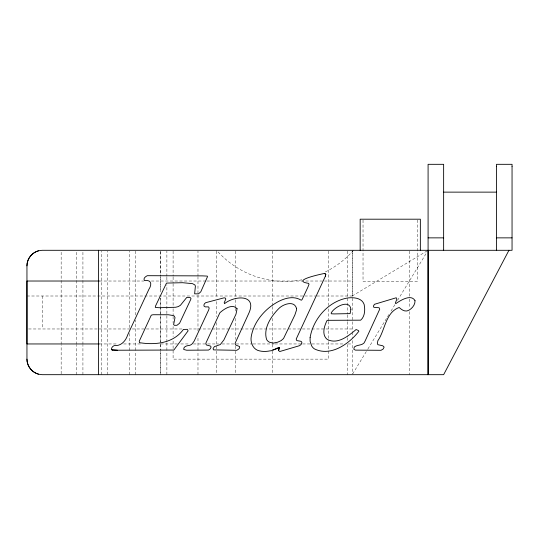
<?xml version="1.0" encoding="UTF-8"?>
<svg xmlns="http://www.w3.org/2000/svg" width="539" height="539" viewBox="0 0 539 539"><rect width="100%" height="100%" fill="white"/><g stroke="black" fill="none" stroke-linecap="round" stroke-linejoin="round"><path stroke-width="0.4" stroke-dasharray="2.69 2.02" d="M61.156 373.837L61.156 345.263M61.156 344.428L61.156 251.134M76.706 374.679L76.706 345.263M76.706 344.428L76.706 251.134M82.925 374.679L82.925 345.263M82.925 344.428L82.925 251.134M101.581 374.679L101.581 251.134M107.8 374.679L107.8 251.134M129.569 374.679L129.569 351.145M129.569 350.31L129.569 333.5M129.569 327.618L129.569 251.134M135.788 374.679L135.788 351.145M135.788 350.31L135.788 320.051M135.788 315.012L135.788 251.134M166.881 374.679L166.881 351.145M166.881 350.31L166.881 342.743M166.881 341.901L166.881 284.754M166.881 276.352L166.881 251.134M197.981 374.679L197.981 351.145M197.981 350.31L197.981 336.019M197.981 330.98L197.981 277.187M197.981 276.352L197.981 251.134M316.925 296.005L352.216 296.005L352.216 250.298M352.654 373.965L367.477 349.663M367.915 348.949L388.848 314.635M391.024 311.057L394.952 304.623M397.566 300.338L427.218 251.726M352.216 296.005L428.087 250.298M99.311 281.021L143.846 281.021M151.338 281.021L206.019 281.021M206.814 281.021L323.649 281.021M324.478 281.021L352.216 281.021M26.95 296.005L316.09 296.005M28.587 328.972L182.209 328.972M188.94 328.972L287.408 328.972M288.25 328.972L352.216 328.972M99.311 343.956L117.798 343.956M123.606 343.956L140.484 343.956M160.649 343.956L177.452 343.956M180.76 343.956L189.216 343.956M193.366 343.956L206.861 343.956M207.656 343.956L218.625 343.956M221.94 343.956L252.232 343.956M253.04 343.956L274.075 343.956M274.89 343.956L301.806 343.956M302.628 343.956L311.043 343.956M311.872 343.956L343.815 343.956M348.012 343.956L352.216 343.956M417.368 220.04L417.368 281.392L363.03 281.392L363.03 220.04M409.431 251.134L409.431 298.202M409.431 299.044L409.431 308.288M409.431 311.65L409.431 374.679M352.216 251.127L352.216 331.68M352.216 332.293L352.216 337.737M352.216 340.608L352.216 373.85M347.237 251.134L347.237 314.17M347.237 315.012L347.237 320.894M347.237 321.736L347.237 336.862M347.237 337.704L347.237 341.066M347.237 344.428L347.237 374.679M328.581 251.134L328.581 305.552M328.581 308.901L328.581 320.624M328.581 321.46L328.581 340.715M328.581 341.551L328.581 359.136L173.1 359.136L173.1 339.88M272.613 251.134L272.613 305.768M272.613 306.603L272.613 314.17M272.613 318.374L272.613 343.586M272.613 344.428L272.613 350.31M272.613 351.145L272.613 374.679M235.294 251.134L235.294 299.044M235.294 299.879L235.294 307.446M235.294 308.288L235.294 311.65M235.294 318.374L235.294 339.381M235.294 346.105L235.294 350.31M235.294 351.145L235.294 373.837M216.638 251.134L216.638 298.202M216.638 301.564L216.638 316.689M216.638 322.571L216.638 350.31M216.638 351.145L216.638 374.679M173.1 251.134L173.1 276.251M173.1 277.086L173.1 282.948M173.1 283.784L173.1 308.065M173.1 308.901L173.1 315.598M173.1 316.433L173.1 323.13M173.1 326.479L173.1 336.525M166.881 277.187L166.881 281.392M42.5 296.005L42.5 328.972M353.463 250.298A90.801 90.801 0 0 1 324.808 272.222M301.894 279.815A90.801 90.801 0 0 1 216.638 250.298M160.662 351.145L160.662 374.679L160.662 351.145M160.662 344.428L160.662 350.31L160.662 344.428M160.662 298.202L160.662 343.586L160.662 298.202M160.662 277.187L160.662 291.478L160.662 277.187M160.662 251.134L160.662 276.352L160.662 251.134"/><path stroke-width="0.81" d="M38.471 374.154C31.841 372.334 26.99 366.008 26.95 359.136L26.95 265.842C26.99 258.969 31.841 252.643 38.471 250.824M428.087 250.298L428.087 374.679L428.087 164.321L443.637 164.321L443.637 250.298M496.5 166.376L496.5 164.321L512.05 164.321L512.05 166.376M325.415 276.116L325.738 274.27L324.438 273.448C321.972 273.94 289.908 280.57 308.658 283.359L308.995 284.376L307.843 287.314L302.238 299.266L301.638 300.102L301.025 300.095C291.121 294.166 278.865 300.331 270.618 306.509C261.071 313.86 253.404 324.35 251.275 336.376C250.096 342.406 253 349.71 259.609 350.902C263.086 351.711 266.704 351.563 270.187 350.828C272.7 351.462 282.362 343.565 278.488 350.438L279.728 351.529L299.428 345.715L301.011 344.63L301.901 342.575L301.557 341.834L300.816 341.275L296.78 340.587L296.18 339.092L325.415 276.116L325.738 274.27M278.488 350.438L279.202 347.615M508.937 250.298L443.637 374.679L42.5 374.679A15.55 15.55 0 0 1 26.95 359.136M273.421 349.899L279.377 347.776M117.259 350.222L173.861 350.04L188.104 330.831L187.35 329.342L183.422 329.43C173.322 343.424 155.165 345.203 139.446 342.663L139.271 341.16L151.277 315.174L152.955 314.736L168.417 314.756L173.262 315.558L174.232 316.049L175.013 317.639L173.625 324.572L174.488 325.347L177.001 325.28L179.602 323.198L190.644 299.671L191.015 298.613L190.348 297.616L186.804 297.38L180.43 305.29L178.288 306.59L175.707 307.257L159.039 307.729L155.306 307.405L155.434 306.199L166.504 283.09L182.586 282.705L192.571 283.662L194.963 285.003L195.387 286.175L194.633 293.822L198.5 293.87L200.791 291.788L207.542 276.601L207.252 276.103L202.516 275.88L147.302 275.692C145.732 276.494 143.044 278.259 144.344 280.347L144.769 280.637C151.634 279.465 152.005 284.666 148.926 289.261L127.689 334.887C125.789 340.803 121.248 346.186 114.463 345.56C112.927 346.078 111.317 347.534 111.586 349.299L112.253 350.006L117.259 350.222L111.95 349.885M443.637 192.133L496.5 192.133M428.087 237.861L443.637 237.861M496.5 237.861L512.05 237.861M99.23 281.021L26.95 281.021L26.95 343.956L99.23 343.956M111.586 349.299L112.253 350.006M324.862 273.529L325.812 274.587M512.05 166.362L512.05 250.298L42.5 250.298A15.55 15.55 0 0 0 26.95 265.842M496.5 166.362L496.5 250.298M420.359 250.298L420.359 219.198L360.16 219.198L360.16 250.298M98.469 250.298L98.469 374.679M296.49 308.301L296.47 310.194L294.846 315.046L283.534 338.526L281.122 340.614L277.794 342.177L273.273 343.094L269.513 342.225A6.401 6.401 0 0 1 266.596 339.442C263.14 328.298 270.989 316.514 278.555 308.807C282.692 304.265 294.173 300.034 296.49 308.301M415.03 300.701C415.171 304.643 412.382 308.187 409.108 310.1C405.469 312.472 401.804 309.945 399.183 307.486C385.466 312.337 385.149 330.232 377.886 340.655L377.367 343.013L377.778 344.657L382.784 345.789L384.132 347.109L383.135 349.043L381.033 350.296L355.356 350.121L353.813 349.265L354.305 347.008C357.532 344.28 363.65 346.025 365.132 340.965L379.719 309.184L379.106 307.742L373.837 307.311L373.419 306.118L374.41 304.313L396.05 297.818L396.569 298.054L396.832 299.266L395.37 302.979L395.801 303.639C400.437 300.405 411.196 293.661 415.03 300.701M237.072 308.739L236.001 314.149L223.921 339.9L220.283 344.556L214.374 346.644L213.073 348.645L213.471 349.885L236.803 350.296L238.804 348.969L239.633 347.817L239.585 346.543L235.711 345.041L235.112 343.781L235.361 342.703L248.492 314.001C258.013 294.213 235.071 295.197 224.52 303.652L224.197 302.669L225.821 299.118L225.47 298.155L224.143 297.804L205.649 302.702L204.497 303.679L203.91 304.973L204.059 306.172L205.305 306.893L208.505 306.886L209.179 308.072L208.681 309.972L194.168 341.093L192.342 343.66A5.976 5.976 0 0 1 189.263 345.425C187.134 345.56 183.119 346.624 183.759 349.494L186.649 350.222L208.526 350.067L210.089 349.016L211.025 347.325A1.449 1.449 0 0 0 210.338 345.998L206.545 345.041L205.871 343.889L205.986 342.898L219.858 312.782C223.833 309.123 232.552 303.181 237.072 308.739M310.107 337.535L310.1 341.241L311.582 345.762A9.217 9.217 0 0 0 314.405 348.881C330.676 356.953 349.178 343.909 358.873 331.242L358.455 330.542L356.117 329.531C348.396 335.932 337.812 344.778 327.274 339.476C321.372 334.766 324.283 325.947 327.146 320.328L360.679 320.173C365.004 316.494 365.24 309.514 364.121 304.346C361.831 298 354.035 297.285 348.295 297.892C328.837 300.802 313.321 318.549 310.107 337.535M350.889 309.258L350.114 313.61L334.375 313.92L331.296 313.792L331.175 313.092C333.776 307.378 349.535 298.545 350.889 309.258"/></g></svg>
